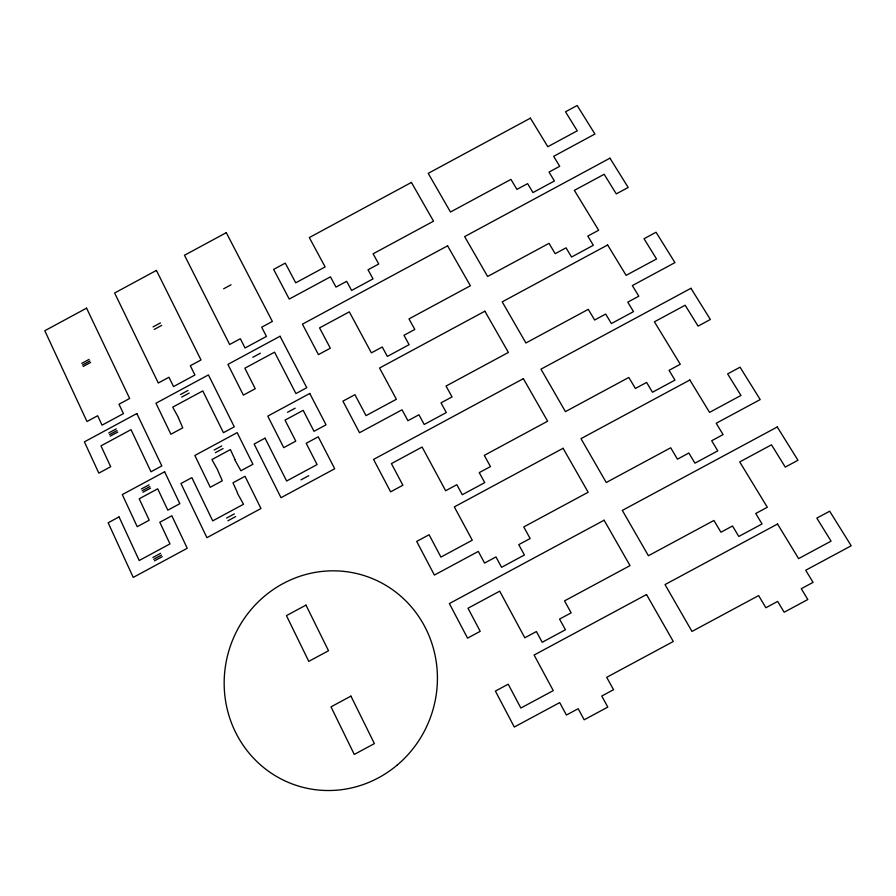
<?xml version="1.0" encoding="UTF-8"?>
<svg xmlns="http://www.w3.org/2000/svg" width="896" height="896" viewBox="0 0 896 896"><rect width="100%" height="100%" fill="white"/><g stroke="black" fill="none" stroke-linecap="round" stroke-linejoin="round"><path stroke-width="1.34" d="M81.715 363.373L89.141 359.363M82.488 365.019L89.914 361.01M153.037 326.917L160.462 322.907M223.619 288.803L231.056 284.794M83.16 366.464L90.597 362.443M154.258 329.414L161.694 325.394M108.696 432.97L116.234 428.893M180.443 394.542L187.981 390.466M109.491 434.661L117.029 430.595M252.84 357.291L260.389 353.214M181.698 397.107L189.246 393.03M110.186 436.15L117.734 432.074M141.389 488.97L149.027 484.848M214.11 450.05L221.76 445.928M142.206 490.717L149.856 486.584M287.504 412.328L295.165 408.195M215.398 452.682L223.059 448.56M142.923 492.24L150.573 488.118M152.891 557.491L160.63 553.314M226.587 518.067L234.338 513.89M153.72 559.283L161.47 555.106M300.978 479.875L308.739 475.686M227.909 520.778L235.67 516.589M154.448 560.851L162.21 556.674M234.898 459.502L234.898 459.805A2.296 2.162 -45.3 0 0 235.402 460.891L240.89 470.758L252.918 464.262L237.171 432.634L194.835 455.47L210.269 487.267L222.298 480.782L217.851 470.59A2.296 2.15 -47.1 0 0 217.347 469.403L211.926 459.558L230.429 449.579L234.909 459.413M237.474 492.856L237.485 493.158A2.307 2.184 -48.1 0 0 237.989 494.245L243.51 504.258L212.71 520.867L191.856 477.646L180.958 483.515L206.92 537.667L260.96 508.525L245.022 476.291L232.971 482.798L237.485 492.766M178.472 417.984L182.773 427.829L170.901 434.235L155.949 403.234L208.432 374.909L234.282 426.832L223.44 432.678L202.787 390.925L172.715 407.142L177.979 416.73A2.262 2.094 -44.6 0 1 178.461 417.782L178.472 417.984M86.576 308.157L44.8 330.725L86.979 421.512L97.653 415.744L102.054 425.163L123.435 413.627L118.989 404.23L129.651 398.474L86.576 308.157M156.419 270.424L114.621 293.003L158.301 383.006L168.974 377.25L173.533 386.579L194.925 375.032L190.322 365.725L200.995 359.957L156.419 270.424M226.285 232.68L184.475 255.27L229.645 344.49L240.33 338.722L245.045 347.984L266.448 336.426L261.688 327.197L272.362 321.429L226.285 232.68M411.421 182.426L309.31 237.563L325.125 266.941L295.714 282.822L285.286 263.122L273.638 269.405L289.24 299.074L330.456 276.83L335.978 287.09L346.662 281.322L351.613 290.45L373.027 278.891L368.032 269.786L378.728 264.006L373.094 253.803L433.53 221.178L411.421 182.426M530.41 118.16L428.221 173.354L450.486 212.016L510.955 179.379L516.925 189.403L527.621 183.635L532.963 192.562L554.411 180.981L549.024 172.077L559.72 166.298L553.65 156.33L594.933 134.03L577.17 105.504L565.51 111.798L577.27 130.805L547.803 146.72L530.41 118.16M136.842 413.549L84.392 441.862L98.829 473.122L110.69 466.726L100.979 445.861L131.029 429.643L150.987 471.766L161.829 465.92L136.842 413.549M280.056 336.246L227.909 364.392L243.376 395.125L255.248 388.718L244.854 368.211L274.568 352.173L295.926 393.568L306.779 387.722L280.056 336.246M447.586 245.818L302.434 324.162L318.45 354.614L330.322 348.197L319.57 327.891L349.306 311.842L371.392 352.856L382.245 346.998L387.352 356.418L409.102 344.68L403.95 335.283L414.814 329.426L409.002 318.898L470.378 285.779L447.586 245.818M609.952 158.178L464.643 236.611L487.614 276.483L549.024 243.342L555.184 253.691L566.048 247.834L571.558 257.04L593.342 245.28L587.787 236.096L598.651 230.238L574.37 190.366L604.162 174.283L616.28 193.883L628.186 187.466L609.952 158.178M164.618 471.778L122.304 494.603L137.211 526.68L149.229 520.195L139.216 498.792L157.696 488.813L167.81 510.171L179.838 503.686L164.618 471.778M309.758 393.467L267.77 416.125L283.741 447.642L295.77 441.157L285.04 420.123L303.184 410.334L314.003 431.312L326.043 424.827L309.758 393.467M484.882 311.203L379.557 368.021L396.379 399.269L366.027 415.632L354.928 394.677L342.922 401.15L359.52 432.712L402.046 409.786L407.926 420.706L418.947 414.758L424.211 424.48L446.32 412.563L441.011 402.864L452.032 396.917L446.04 386.053L508.402 352.43L484.882 311.203M607.634 244.978L502.219 301.851L525.907 342.989L588.291 309.344L594.653 320.018L605.685 314.059L611.374 323.568L633.517 311.629L627.771 302.154L638.814 296.195L632.352 285.578L674.957 262.606L656.051 232.243L644.022 238.728L656.533 258.955L626.125 275.352L607.634 244.978M119.056 516.914L108.17 522.782L133.224 577.405L187.242 548.274L171.842 515.771L159.802 522.256L169.982 543.906L139.194 560.515L119.056 516.914M265.048 438.155L254.15 444.035L281.008 497.706L334.712 468.754L318.237 436.811L306.186 443.307L317.083 464.587L286.63 481.006L265.048 438.155M523.365 378.661L373.565 459.424L390.611 491.837L402.875 485.229L391.418 463.602L422.106 447.048L445.637 490.739L456.837 484.702L462.28 494.738L484.736 482.63L479.248 472.618L490.459 466.581L484.277 455.37L547.635 421.21L523.365 378.661M690.95 288.299L540.971 369.163L565.432 411.622L628.824 377.451L635.387 388.472L646.61 382.424L652.478 392.235L674.979 380.117L669.054 370.328L680.277 364.28L654.416 321.81L685.16 305.234L698.074 326.11L710.36 319.491L690.95 288.299M563.091 448.291L454.328 506.901L472.27 540.198L440.922 557.088L429.094 534.744L416.696 541.43L434.381 575.075L478.307 551.421L484.579 563.069L495.97 556.931L501.581 567.302L524.418 554.994L518.75 544.656L530.141 538.518L523.757 526.938L588.157 492.24L563.091 448.291M689.842 379.994L580.989 438.648L606.245 482.507L670.69 447.787L677.466 459.178L688.867 453.029L694.938 463.165L717.797 450.856L711.682 440.742L723.094 434.594L716.195 423.27L760.2 399.571L740.051 367.203L727.63 373.901L740.958 395.45L709.554 412.373L689.842 379.994M305.973 605.114L286.44 615.63L308.784 661.36L328.518 650.742L305.973 605.114M604.117 520.218L449.366 603.557L467.555 638.142L480.222 631.322L468.003 608.238L499.71 591.17L524.81 637.795L536.39 631.557L542.203 642.275L565.421 629.776L559.563 619.091L571.144 612.853L564.536 600.88L630.022 565.622L604.117 520.218M777.258 426.978L622.317 510.418L648.413 555.733L713.933 520.453L720.933 532.224L732.536 525.986L738.797 536.458L762.048 523.947L755.731 513.498L767.323 507.248L739.726 461.922L771.49 444.819L785.277 467.096L797.966 460.253L777.258 426.978M350.941 696.114L331.005 706.843L354.267 754.432L374.405 743.602L350.941 696.114M646.52 594.541L534.106 655.043L553.258 690.614L520.845 708.053L508.211 684.186L495.398 691.085L514.293 727.026L559.709 702.598L566.406 715.042L578.189 708.714L584.192 719.79L607.813 707.09L601.754 696.035L613.536 689.696L606.704 677.32L673.299 641.491L646.52 594.541M777.538 524.026L665.022 584.584L691.992 631.434L758.632 595.582L765.878 607.746L777.672 601.406L784.157 612.237L807.811 599.514L801.27 588.706L813.064 582.366L805.694 570.259L851.2 545.787L829.674 511.202L816.827 518.112L831.074 541.139L798.605 558.611L777.538 524.026M397.04 765.206A110.253 106.221 -71.5 0 0 370.026 577.651A110.253 106.221 -71.5 0 0 225.31 699.182A110.253 106.221 -71.5 0 0 397.04 765.206"/></g></svg>
